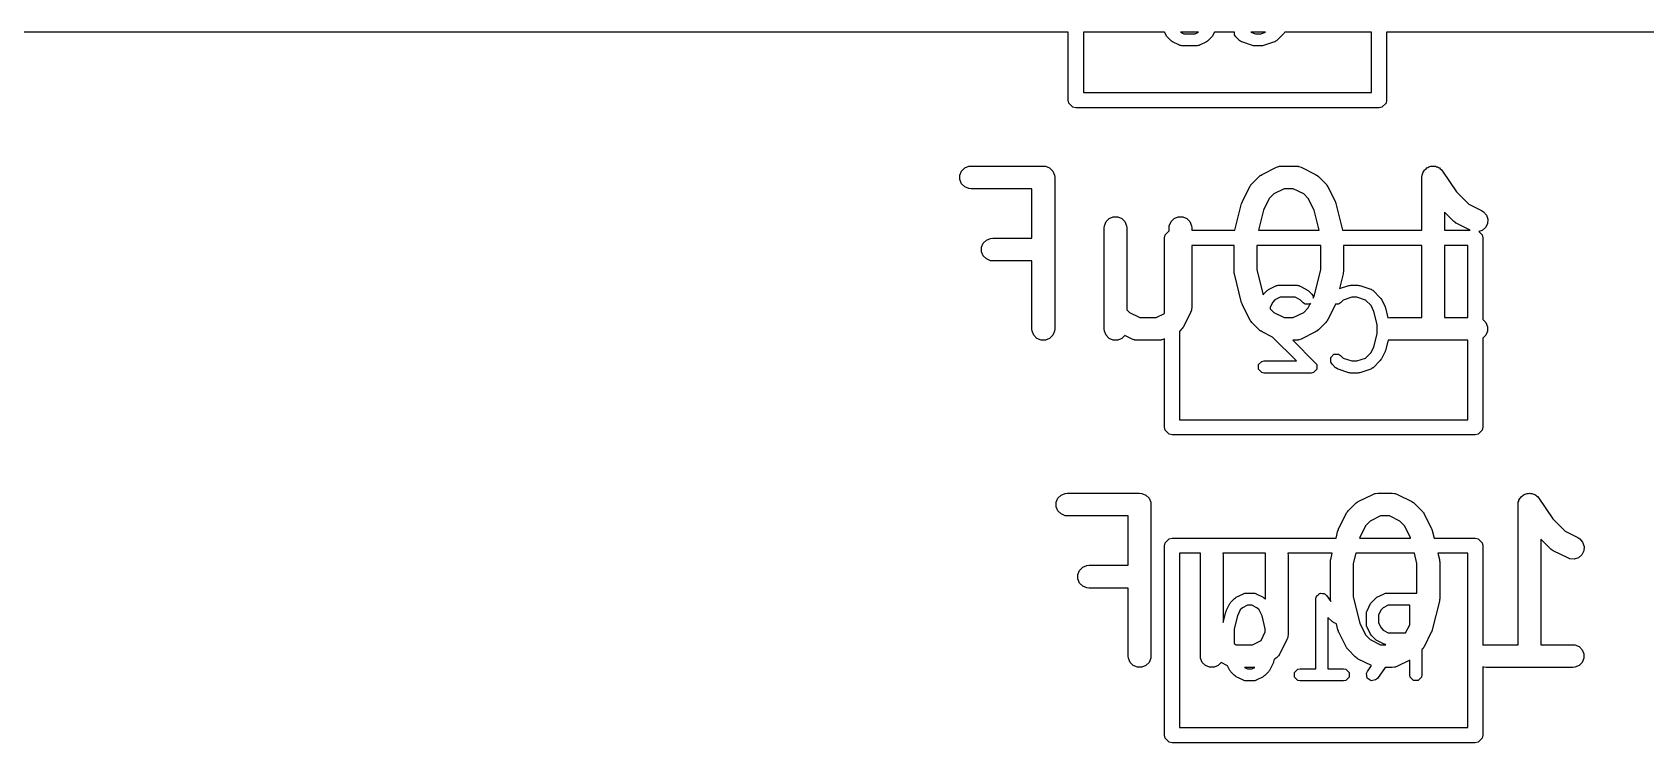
# Model space of a CAD drawing. Extents: x 4.21 to 7.42, y -5.27 to -2.46.
# Drawn here: x 4.6321 to 5.051, y -4.0515 to -3.8669 of the extents above; entities that cross this region are included whole.
import ezdxf

# ---------------------------------------------------------------- set-up
doc = ezdxf.new("R2010")
doc.units = 0
doc.header["$MEASUREMENT"] = 0
doc.layers.add('BLACK', color=7, linetype='CONTINUOUS')

msp = doc.modelspace()

# ---------------------------------------------------------------- linework, layer by layer
at = {"layer": 'BLACK', "linetype": 'CONTINUOUS'}
for p, q in [((4.90106, -3.86689), (4.2149, -3.86689)), ((4.90106, -3.88453), (4.90106, -3.86689)), ((4.92606, -3.86689), (4.905, -3.86689)), ((4.905, -3.86689), (4.905, -3.88256)), ((4.92646, -3.86769), (4.92606, -3.86689)), ((4.93026, -3.86689), (4.93106, -3.86729)), ((4.93486, -3.86689), (4.93026, -3.86689)), ((4.93406, -3.86729), (4.93486, -3.86689)), ((4.93906, -3.86689), (4.93865, -3.86769)), ((4.94423, -3.86689), (4.93906, -3.86689)), ((4.94423, -3.86759), (4.94423, -3.86689)), ((4.94849, -3.86689), (4.94969, -3.86729)), ((4.95225, -3.86689), (4.94849, -3.86689)), ((4.95105, -3.86729), (4.95225, -3.86689)), ((4.95725, -3.86696), (4.95711, -3.86717)), ((4.9573, -3.86689), (4.95725, -3.86696)), ((4.9798, -3.86689), (4.9573, -3.86689)), ((4.9798, -3.88256), (4.9798, -3.86689)), ((5.12278, -3.86689), (4.98374, -3.86689)), ((4.98374, -3.86689), (4.98374, -3.88453)), ((4.92662, -3.86789), (4.92646, -3.86769)), ((4.92676, -3.8681), (4.92662, -3.86789)), ((4.9277, -3.86904), (4.92676, -3.8681)), ((4.92791, -3.86918), (4.9277, -3.86904)), ((4.92811, -3.86934), (4.92791, -3.86918)), ((4.92998, -3.87027), (4.92811, -3.86934)), ((4.93006, -3.87029), (4.92998, -3.87027)), ((4.93008, -3.87032), (4.93006, -3.87029)), ((4.93033, -3.87037), (4.93008, -3.87032)), ((4.93057, -3.87043), (4.93033, -3.87037)), ((4.93061, -3.87042), (4.93057, -3.87043)), ((4.93068, -3.87044), (4.93061, -3.87042)), ((4.93443, -3.87044), (4.93068, -3.87044)), ((4.93106, -3.86729), (4.93406, -3.86729)), ((4.93451, -3.87042), (4.93443, -3.87044)), ((4.93455, -3.87043), (4.93451, -3.87042)), ((4.93479, -3.87037), (4.93455, -3.87043)), ((4.93504, -3.87032), (4.93479, -3.87037)), ((4.93506, -3.87029), (4.93504, -3.87032)), ((4.93514, -3.87027), (4.93506, -3.87029)), ((4.93701, -3.86934), (4.93514, -3.87027)), ((4.93721, -3.86918), (4.93701, -3.86934)), ((4.93742, -3.86904), (4.93721, -3.86918)), ((4.93836, -3.8681), (4.93742, -3.86904)), ((4.9385, -3.86789), (4.93836, -3.8681)), ((4.93865, -3.86769), (4.9385, -3.86789)), ((4.94457, -3.8681), (4.94423, -3.86759)), ((4.94551, -3.86904), (4.94457, -3.8681)), ((4.94557, -3.86908), (4.94551, -3.86904)), ((4.94559, -3.86912), (4.94557, -3.86908)), ((4.94581, -3.86924), (4.94559, -3.86912)), ((4.94602, -3.86938), (4.94581, -3.86924)), ((4.94605, -3.86938), (4.94602, -3.86938)), ((4.94612, -3.86942), (4.94605, -3.86938)), ((4.94893, -3.87036), (4.94612, -3.86942)), ((4.94918, -3.87039), (4.94893, -3.87036)), ((4.94943, -3.87044), (4.94918, -3.87039)), ((4.95131, -3.87044), (4.94943, -3.87044)), ((4.94969, -3.86729), (4.95105, -3.86729)), ((4.95155, -3.87039), (4.95131, -3.87044)), ((4.9518, -3.87036), (4.95155, -3.87039)), ((4.95462, -3.86942), (4.9518, -3.87036)), ((4.95469, -3.86938), (4.95462, -3.86942)), ((4.95472, -3.86938), (4.95469, -3.86938)), ((4.95493, -3.86924), (4.95472, -3.86938)), ((4.95515, -3.86912), (4.95493, -3.86924)), ((4.95517, -3.86908), (4.95515, -3.86912)), ((4.95523, -3.86904), (4.95517, -3.86908)), ((4.95711, -3.86717), (4.95523, -3.86904)), ((4.905, -3.88256), (4.9798, -3.88256)), ((4.90121, -3.88528), (4.90106, -3.88453)), ((4.90228, -3.88635), (4.90121, -3.88528)), ((4.90303, -3.8865), (4.90228, -3.88635)), ((4.98177, -3.8865), (4.90303, -3.8865)), ((4.98252, -3.88635), (4.98177, -3.8865)), ((4.98359, -3.88528), (4.98252, -3.88635)), ((4.98374, -3.88453), (4.98359, -3.88528)), ((4.87295, -3.90402), (4.87339, -3.90296)), ((4.87295, -3.90518), (4.87295, -3.90402)), ((4.87339, -3.90296), (4.87421, -3.90214)), ((4.87421, -3.90214), (4.87527, -3.9017)), ((4.87527, -3.9017), (4.87585, -3.90165)), ((4.87585, -3.90165), (4.89459, -3.90165)), ((4.89459, -3.90165), (4.89517, -3.9017)), ((4.89517, -3.9017), (4.89624, -3.90214)), ((4.89624, -3.90214), (4.89705, -3.90296)), ((4.89705, -3.90296), (4.89749, -3.90402)), ((4.89749, -3.90402), (4.89755, -3.9046)), ((4.89755, -3.9046), (4.89755, -3.94397)), ((4.94875, -3.90626), (4.95062, -3.90439)), ((4.95062, -3.90439), (4.95085, -3.9042)), ((4.95085, -3.9042), (4.9509, -3.90414)), ((4.9509, -3.90414), (4.95099, -3.90409)), ((4.95099, -3.90409), (4.95107, -3.90402)), ((4.95107, -3.90402), (4.95114, -3.90399)), ((4.95114, -3.90399), (4.95139, -3.90383)), ((4.95139, -3.90383), (4.95514, -3.90196)), ((4.95514, -3.90196), (4.95568, -3.90175)), ((4.95568, -3.90175), (4.95579, -3.90174)), ((4.95579, -3.90174), (4.95589, -3.9017)), ((4.95589, -3.9017), (4.95646, -3.90165)), ((4.95646, -3.90165), (4.96021, -3.90165)), ((4.96021, -3.90165), (4.96079, -3.9017)), ((4.96079, -3.9017), (4.96089, -3.90174)), ((4.96089, -3.90174), (4.96099, -3.90175)), ((4.96099, -3.90175), (4.96153, -3.90196)), ((4.96153, -3.90196), (4.96528, -3.90383)), ((4.96528, -3.90383), (4.96553, -3.90399)), ((4.96553, -3.90399), (4.9656, -3.90402)), ((4.9656, -3.90402), (4.96568, -3.90409)), ((4.96568, -3.90409), (4.96577, -3.90414)), ((4.96577, -3.90414), (4.96582, -3.9042)), ((4.96582, -3.9042), (4.96605, -3.90439)), ((4.96605, -3.90439), (4.96792, -3.90626)), ((4.99288, -3.90459), (4.99294, -3.90402)), ((4.99288, -3.9046), (4.99288, -3.90459)), ((4.99288, -3.91835), (4.99288, -3.9046)), ((4.99288, -3.9046), (4.99288, -3.9046)), ((4.99288, -3.9046), (4.99288, -3.9046)), ((4.99294, -3.90402), (4.99305, -3.90375)), ((4.99305, -3.90375), (4.99311, -3.90347)), ((4.99311, -3.90347), (4.99327, -3.90323)), ((4.99327, -3.90323), (4.99338, -3.90296)), ((4.99338, -3.90296), (4.99358, -3.90275)), ((4.99358, -3.90275), (4.99375, -3.90251)), ((4.99375, -3.90251), (4.99399, -3.90235)), ((4.99399, -3.90235), (4.99419, -3.90214)), ((4.99419, -3.90214), (4.99446, -3.90203)), ((4.99446, -3.90203), (4.99471, -3.90187)), ((4.99471, -3.90187), (4.99499, -3.90181)), ((4.99499, -3.90181), (4.99526, -3.9017)), ((4.99526, -3.9017), (4.99555, -3.9017)), ((4.99555, -3.9017), (4.99584, -3.90165)), ((4.99584, -3.90165), (4.99612, -3.9017)), ((4.99612, -3.9017), (4.99641, -3.9017)), ((4.99641, -3.9017), (4.99668, -3.90182)), ((4.99668, -3.90182), (4.99697, -3.90187)), ((4.99697, -3.90187), (4.99721, -3.90203)), ((4.99721, -3.90203), (4.99747, -3.90214)), ((4.99747, -3.90214), (4.99768, -3.90235)), ((4.99768, -3.90235), (4.99792, -3.90251)), ((4.99792, -3.90251), (4.99829, -3.90296)), ((4.99829, -3.90296), (4.99829, -3.90296)), ((4.99829, -3.90296), (4.99829, -3.90296)), ((4.99829, -3.90296), (4.99829, -3.90296)), ((4.99829, -3.90296), (5.00188, -3.90834)), ((4.87339, -3.90624), (4.87295, -3.90518)), ((4.87421, -3.90705), (4.87339, -3.90624)), ((4.87527, -3.9075), (4.87421, -3.90705)), ((4.87585, -3.90755), (4.87527, -3.9075)), ((4.89164, -3.90755), (4.87585, -3.90755)), ((4.89164, -3.92039), (4.89164, -3.90755)), ((4.94632, -3.91078), (4.9482, -3.90703)), ((4.9482, -3.90703), (4.94835, -3.90678)), ((4.94835, -3.90678), (4.94838, -3.90671)), ((4.94838, -3.90671), (4.94845, -3.90663)), ((4.94845, -3.90663), (4.94851, -3.90654)), ((4.94851, -3.90654), (4.94856, -3.90649)), ((4.94856, -3.90649), (4.94875, -3.90626)), ((4.95446, -3.9089), (4.95326, -3.9101)), ((4.95716, -3.90755), (4.95446, -3.9089)), ((4.95951, -3.90755), (4.95716, -3.90755)), ((4.96221, -3.9089), (4.95951, -3.90755)), ((4.96341, -3.9101), (4.96221, -3.9089)), ((4.96792, -3.90626), (4.96811, -3.90649)), ((4.96811, -3.90649), (4.96817, -3.90654)), ((4.96817, -3.90654), (4.96822, -3.90663)), ((4.96822, -3.90663), (4.96829, -3.90671)), ((4.96829, -3.90671), (4.96832, -3.90678)), ((4.96832, -3.90678), (4.96848, -3.90703)), ((4.96848, -3.90703), (4.97035, -3.91078)), ((5.00188, -3.90834), (5.00508, -3.91155)), ((4.94436, -3.91835), (4.9461, -3.91138)), ((4.9461, -3.91138), (4.94611, -3.91134)), ((4.94611, -3.91134), (4.94612, -3.91132)), ((4.94612, -3.91132), (4.94621, -3.91108)), ((4.94621, -3.91108), (4.94629, -3.91084)), ((4.94629, -3.91084), (4.94631, -3.91082)), ((4.94631, -3.91082), (4.94632, -3.91078)), ((4.95175, -3.91313), (4.95044, -3.91835)), ((4.95326, -3.9101), (4.95175, -3.91313)), ((4.96492, -3.91313), (4.96341, -3.9101)), ((4.96623, -3.91835), (4.96492, -3.91313)), ((4.97035, -3.91078), (4.97037, -3.91082)), ((4.97037, -3.91082), (4.97038, -3.91084)), ((4.97038, -3.91084), (4.97047, -3.91108)), ((4.97047, -3.91108), (4.97056, -3.91132)), ((4.97056, -3.91132), (4.97056, -3.91134)), ((4.97056, -3.91134), (4.97058, -3.91138)), ((4.97058, -3.91138), (4.97232, -3.91835)), ((5.00508, -3.91155), (5.0084, -3.91321)), ((5.0084, -3.91321), (5.00889, -3.91352)), ((4.91039, -3.91772), (4.91045, -3.91715)), ((4.91045, -3.91715), (4.91089, -3.91608)), ((4.91089, -3.91608), (4.9117, -3.91527)), ((4.9117, -3.91527), (4.91277, -3.91483)), ((4.91277, -3.91483), (4.91392, -3.91483)), ((4.91392, -3.91483), (4.91498, -3.91527)), ((4.91498, -3.91527), (4.9158, -3.91608)), ((4.9158, -3.91608), (4.91624, -3.91715)), ((4.91624, -3.91715), (4.9163, -3.91772)), ((4.92726, -3.91772), (4.92732, -3.91715)), ((4.92732, -3.91715), (4.92776, -3.91608)), ((4.92776, -3.91608), (4.92858, -3.91527)), ((4.92858, -3.91527), (4.92964, -3.91483)), ((4.92964, -3.91483), (4.93079, -3.91483)), ((4.93079, -3.91483), (4.93186, -3.91527)), ((4.93186, -3.91527), (4.93267, -3.91608)), ((4.93267, -3.91608), (4.93311, -3.91715)), ((4.93311, -3.91715), (4.93317, -3.91772)), ((5.00124, -3.91606), (4.99879, -3.9136)), ((4.99879, -3.9136), (4.99879, -3.91835)), ((5.00147, -3.91625), (5.00124, -3.91606)), ((5.00152, -3.91631), (5.00147, -3.91625)), ((5.00161, -3.91636), (5.00152, -3.91631)), ((5.00169, -3.91643), (5.00161, -3.91636)), ((5.00176, -3.91646), (5.00169, -3.91643)), ((5.00201, -3.91661), (5.00176, -3.91646)), ((5.00548, -3.91835), (5.00201, -3.91661)), ((5.00889, -3.91352), (5.00965, -3.91439)), ((5.00993, -3.91663), (5.00941, -3.91766)), ((5.00965, -3.91439), (5.01001, -3.91548)), ((5.01001, -3.91548), (5.00993, -3.91663)), ((4.87902, -3.92171), (4.87983, -3.92089)), ((4.87983, -3.92089), (4.8809, -3.92045)), ((4.8809, -3.92045), (4.88147, -3.92039)), ((4.88147, -3.92039), (4.89164, -3.92039)), ((4.91039, -3.94397), (4.91039, -3.91772)), ((4.9163, -3.91772), (4.9163, -3.939)), ((4.92606, -3.92031), (4.92621, -3.91956)), ((4.92606, -3.93993), (4.92606, -3.92031)), ((4.92621, -3.91956), (4.92726, -3.91851)), ((4.92726, -3.91851), (4.92726, -3.91772)), ((4.93317, -3.91772), (4.93317, -3.91835)), ((4.93317, -3.91835), (4.94436, -3.91835)), ((4.95044, -3.91835), (4.96623, -3.91835)), ((4.97232, -3.91835), (4.99288, -3.91835)), ((4.99879, -3.91835), (5.00548, -3.91835)), ((5.00854, -3.91841), (5.00772, -3.91869)), ((5.00772, -3.91869), (5.00859, -3.91956)), ((5.00941, -3.91766), (5.00854, -3.91841)), ((5.00859, -3.91956), (5.00874, -3.92031)), ((5.00874, -3.92031), (5.00874, -3.94153)), ((4.87858, -3.92277), (4.87902, -3.92171)), ((4.87858, -3.92392), (4.87858, -3.92277)), ((4.87902, -3.92499), (4.87858, -3.92392)), ((4.87983, -3.9258), (4.87902, -3.92499)), ((4.93317, -3.92228), (4.93317, -3.93834)), ((4.94414, -3.92228), (4.93317, -3.92228)), ((4.94414, -3.92897), (4.94414, -3.92228)), ((4.95004, -3.92228), (4.95004, -3.92861)), ((4.96663, -3.92228), (4.95004, -3.92228)), ((4.96663, -3.92861), (4.96663, -3.92228)), ((4.97254, -3.92228), (4.97254, -3.92897)), ((4.99288, -3.92228), (4.97254, -3.92228)), ((4.99288, -3.94102), (4.99288, -3.92228)), ((4.99879, -3.92228), (4.99879, -3.94102)), ((5.0048, -3.92228), (4.99879, -3.92228)), ((5.0048, -3.94102), (5.0048, -3.92228)), ((4.8809, -3.92624), (4.87983, -3.9258)), ((4.88147, -3.9263), (4.8809, -3.92624)), ((4.89164, -3.9263), (4.88147, -3.9263)), ((4.89164, -3.94397), (4.89164, -3.9263)), ((4.94415, -3.92907), (4.94414, -3.92897)), ((4.94414, -3.92911), (4.94415, -3.92907)), ((4.94417, -3.92933), (4.94414, -3.92911)), ((4.94419, -3.92955), (4.94417, -3.92933)), ((4.94421, -3.92959), (4.94419, -3.92955)), ((4.94422, -3.92969), (4.94421, -3.92959)), ((4.9461, -3.93719), (4.94422, -3.92969)), ((4.95004, -3.92861), (4.95166, -3.93509)), ((4.96492, -3.93544), (4.96663, -3.92861)), ((4.97245, -3.92969), (4.9715, -3.9335)), ((4.97246, -3.92959), (4.97245, -3.92969)), ((4.97248, -3.92955), (4.97246, -3.92959)), ((4.9725, -3.92933), (4.97248, -3.92955)), ((4.97253, -3.92911), (4.9725, -3.92933)), ((4.97254, -3.92897), (4.97253, -3.92907)), ((4.97253, -3.92907), (4.97253, -3.92911)), ((4.95176, -3.93494), (4.9527, -3.934)), ((4.9527, -3.934), (4.95291, -3.93386)), ((4.95291, -3.93386), (4.95311, -3.93371)), ((4.95311, -3.93371), (4.95498, -3.93277)), ((4.95498, -3.93277), (4.95506, -3.93275)), ((4.95506, -3.93275), (4.95508, -3.93272)), ((4.95508, -3.93272), (4.95533, -3.93267)), ((4.95533, -3.93267), (4.95557, -3.93261)), ((4.95557, -3.93261), (4.95561, -3.93262)), ((4.95561, -3.93262), (4.95568, -3.9326)), ((4.95568, -3.9326), (4.96037, -3.9326)), ((4.96037, -3.9326), (4.96045, -3.93262)), ((4.96045, -3.93262), (4.96048, -3.93261)), ((4.96048, -3.93261), (4.96073, -3.93267)), ((4.96073, -3.93267), (4.96097, -3.93272)), ((4.96097, -3.93272), (4.961, -3.93275)), ((4.961, -3.93275), (4.96108, -3.93277)), ((4.96108, -3.93277), (4.96295, -3.93371)), ((4.96295, -3.93371), (4.96315, -3.93386)), ((4.96315, -3.93386), (4.96336, -3.934)), ((4.96336, -3.934), (4.9643, -3.93494)), ((4.9715, -3.9335), (4.97393, -3.93269)), ((4.97393, -3.93269), (4.97418, -3.93265)), ((4.97418, -3.93265), (4.97443, -3.9326)), ((4.97443, -3.9326), (4.97631, -3.9326)), ((4.97631, -3.9326), (4.97655, -3.93265)), ((4.97655, -3.93265), (4.9768, -3.93269)), ((4.9768, -3.93269), (4.97962, -3.93362)), ((4.97962, -3.93362), (4.97969, -3.93366)), ((4.97969, -3.93366), (4.97972, -3.93366)), ((4.97972, -3.93366), (4.97993, -3.9338)), ((4.97993, -3.9338), (4.98015, -3.93393)), ((4.98015, -3.93393), (4.98017, -3.93396)), ((4.98017, -3.93396), (4.98023, -3.934)), ((4.98023, -3.934), (4.98211, -3.93588)), ((4.93317, -3.93834), (4.93311, -3.93892)), ((4.94611, -3.93723), (4.9461, -3.93719)), ((4.94612, -3.93725), (4.94611, -3.93723)), ((4.94621, -3.93749), (4.94612, -3.93725)), ((4.94629, -3.93773), (4.94621, -3.93749)), ((4.94631, -3.93775), (4.94629, -3.93773)), ((4.94632, -3.93779), (4.94631, -3.93775)), ((4.9482, -3.94154), (4.94632, -3.93779)), ((4.95166, -3.93509), (4.95176, -3.93494)), ((4.95417, -3.93699), (4.95351, -3.9383)), ((4.95351, -3.9383), (4.95351, -3.93872)), ((4.95474, -3.93641), (4.95417, -3.93699)), ((4.95606, -3.93575), (4.95474, -3.93641)), ((4.96, -3.93575), (4.95606, -3.93575)), ((4.96131, -3.93641), (4.96, -3.93575)), ((4.96207, -3.93717), (4.96131, -3.93641)), ((4.96258, -3.93751), (4.96207, -3.93717)), ((4.96379, -3.93751), (4.96258, -3.93751)), ((4.96341, -3.93847), (4.96399, -3.9373)), ((4.96399, -3.9373), (4.96379, -3.93751)), ((4.9643, -3.93494), (4.96464, -3.93545)), ((4.96464, -3.93601), (4.96492, -3.93544)), ((4.96464, -3.93545), (4.96464, -3.93601)), ((4.97035, -3.93779), (4.96848, -3.94154)), ((4.97037, -3.93775), (4.97035, -3.93779)), ((4.97038, -3.93773), (4.97037, -3.93775)), ((4.97046, -3.93751), (4.97038, -3.93773)), ((4.97129, -3.93751), (4.97046, -3.93751)), ((4.9718, -3.93717), (4.97129, -3.93751)), ((4.97247, -3.93649), (4.9718, -3.93717)), ((4.97469, -3.93575), (4.97247, -3.93649)), ((4.97605, -3.93575), (4.97469, -3.93575)), ((4.97827, -3.93649), (4.97605, -3.93575)), ((4.9797, -3.93792), (4.97827, -3.93649)), ((4.98045, -3.93942), (4.9797, -3.93792)), ((4.98211, -3.93588), (4.98225, -3.93609)), ((4.98225, -3.93609), (4.9824, -3.93629)), ((4.9824, -3.93629), (4.98334, -3.93816)), ((4.98334, -3.93816), (4.98339, -3.93833)), ((4.98339, -3.93833), (4.98346, -3.93848)), ((4.9163, -3.939), (4.91697, -3.93967)), ((4.91697, -3.93967), (4.91966, -3.94102)), ((4.91966, -3.94102), (4.92389, -3.94102)), ((4.92389, -3.94102), (4.92606, -3.93993)), ((4.93286, -3.93967), (4.93098, -3.94341)), ((4.93306, -3.93912), (4.93286, -3.93967)), ((4.93307, -3.93902), (4.93306, -3.93912)), ((4.93311, -3.93892), (4.93307, -3.93902)), ((4.94835, -3.94179), (4.9482, -3.94154)), ((4.94838, -3.94186), (4.94835, -3.94179)), ((4.94845, -3.94194), (4.94838, -3.94186)), ((4.94851, -3.94203), (4.94845, -3.94194)), ((4.94856, -3.94208), (4.94851, -3.94203)), ((4.94875, -3.94231), (4.94856, -3.94208)), ((4.95062, -3.94418), (4.94875, -3.94231)), ((4.95351, -3.93872), (4.95446, -3.93967)), ((4.95446, -3.93967), (4.95716, -3.94102)), ((4.95716, -3.94102), (4.95951, -3.94102)), ((4.95951, -3.94102), (4.96221, -3.93967)), ((4.96221, -3.93967), (4.96341, -3.93847)), ((4.96792, -3.94231), (4.96605, -3.94418)), ((4.96811, -3.94208), (4.96792, -3.94231)), ((4.96817, -3.94203), (4.96811, -3.94208)), ((4.96822, -3.94194), (4.96817, -3.94203)), ((4.96829, -3.94186), (4.96822, -3.94194)), ((4.96832, -3.94179), (4.96829, -3.94186)), ((4.96848, -3.94154), (4.96832, -3.94179)), ((4.98129, -3.94281), (4.98045, -3.93942)), ((4.98346, -3.93848), (4.9841, -3.94106)), ((4.9841, -3.94106), (4.98458, -3.94102)), ((4.98458, -3.94102), (4.99288, -3.94102)), ((4.99879, -3.94102), (5.0048, -3.94102)), ((5.00874, -3.94153), (5.00954, -3.94233)), ((5.00954, -3.94233), (5.00998, -3.94339)), ((4.8917, -3.94455), (4.89164, -3.94397)), ((4.89214, -3.94561), (4.8917, -3.94455)), ((4.89295, -3.94642), (4.89214, -3.94561)), ((4.89402, -3.94687), (4.89295, -3.94642)), ((4.89624, -3.94642), (4.89517, -3.94687)), ((4.89705, -3.94561), (4.89624, -3.94642)), ((4.89749, -3.94455), (4.89705, -3.94561)), ((4.89755, -3.94397), (4.89749, -3.94455)), ((4.91045, -3.94455), (4.91039, -3.94397)), ((4.91089, -3.94561), (4.91045, -3.94455)), ((4.9117, -3.94642), (4.91089, -3.94561)), ((4.91277, -3.94687), (4.9117, -3.94642)), ((4.91498, -3.94642), (4.91392, -3.94687)), ((4.91575, -3.94566), (4.91498, -3.94642)), ((4.91765, -3.94661), (4.91575, -3.94566)), ((4.91819, -3.94682), (4.91765, -3.94661)), ((4.92591, -3.94661), (4.92537, -3.94682)), ((4.92606, -3.94653), (4.92591, -3.94661)), ((4.92606, -3.96953), (4.92606, -3.94653)), ((4.93015, -3.94443), (4.93, -3.94452)), ((4.93, -3.94452), (4.93, -3.96756)), ((4.93039, -3.94415), (4.93015, -3.94443)), ((4.93067, -3.9439), (4.93039, -3.94415)), ((4.93086, -3.94361), (4.93067, -3.9439)), ((4.93091, -3.94356), (4.93086, -3.94361)), ((4.93092, -3.94351), (4.93091, -3.94356)), ((4.93098, -3.94341), (4.93092, -3.94351)), ((4.95085, -3.94437), (4.95062, -3.94418)), ((4.9509, -3.94443), (4.95085, -3.94437)), ((4.95099, -3.94448), (4.9509, -3.94443)), ((4.95107, -3.94455), (4.95099, -3.94448)), ((4.95114, -3.94458), (4.95107, -3.94455)), ((4.95139, -3.94474), (4.95114, -3.94458)), ((4.95414, -3.94611), (4.95139, -3.94474)), ((4.96032, -3.95229), (4.95414, -3.94611)), ((4.96153, -3.94661), (4.96099, -3.94682)), ((4.96528, -3.94474), (4.96153, -3.94661)), ((4.96553, -3.94458), (4.96528, -3.94474)), ((4.9656, -3.94455), (4.96553, -3.94458)), ((4.96568, -3.94448), (4.9656, -3.94455)), ((4.96577, -3.94443), (4.96568, -3.94448)), ((4.96582, -3.94437), (4.96577, -3.94443)), ((4.96605, -3.94418), (4.96582, -3.94437)), ((4.98045, -3.94863), (4.98129, -3.94523)), ((4.98129, -3.94523), (4.98129, -3.94281)), ((5.00954, -3.94561), (5.00874, -3.94641)), ((5.00874, -3.94641), (5.00874, -3.96953)), ((5.00998, -3.94455), (5.00954, -3.94561)), ((5.00998, -3.94339), (5.00998, -3.94455)), ((4.89517, -3.94687), (4.89402, -3.94687)), ((4.91392, -3.94687), (4.91277, -3.94687)), ((4.91829, -3.94682), (4.91819, -3.94682)), ((4.91839, -3.94687), (4.91829, -3.94682)), ((4.91897, -3.94692), (4.91839, -3.94687)), ((4.92459, -3.94692), (4.91897, -3.94692)), ((4.92517, -3.94687), (4.92459, -3.94692)), ((4.92527, -3.94682), (4.92517, -3.94687)), ((4.92537, -3.94682), (4.92527, -3.94682)), ((4.96021, -3.94692), (4.95941, -3.94692)), ((4.95941, -3.94692), (4.96523, -3.95275)), ((4.96079, -3.94687), (4.96021, -3.94692)), ((4.96089, -3.94682), (4.96079, -3.94687)), ((4.96099, -3.94682), (4.96089, -3.94682)), ((4.96923, -3.95139), (4.97008, -3.95053)), ((4.97008, -3.95053), (4.97129, -3.95053)), ((4.97129, -3.95053), (4.9718, -3.95088)), ((4.9718, -3.95088), (4.97247, -3.95155)), ((4.97827, -3.95155), (4.9797, -3.95012)), ((4.9797, -3.95012), (4.98045, -3.94863)), ((4.98334, -3.94988), (4.9824, -3.95176)), ((4.98339, -3.94972), (4.98334, -3.94988)), ((4.98346, -3.94956), (4.98339, -3.94972)), ((4.98413, -3.94688), (4.98346, -3.94956)), ((4.98458, -3.94692), (4.98413, -3.94688)), ((5.0048, -3.94692), (4.98458, -3.94692)), ((5.0048, -3.96756), (5.0048, -3.94692)), ((4.95048, -3.95326), (4.95133, -3.95241)), ((4.95048, -3.95447), (4.95048, -3.95326)), ((4.95133, -3.95532), (4.95048, -3.95447)), ((4.95133, -3.95241), (4.95193, -3.95229)), ((4.95193, -3.95229), (4.96032, -3.95229)), ((4.96558, -3.95447), (4.96472, -3.95532)), ((4.96523, -3.95275), (4.96558, -3.95326)), ((4.96558, -3.95326), (4.96558, -3.95447)), ((4.96923, -3.95259), (4.96923, -3.95139)), ((4.96957, -3.9531), (4.96923, -3.95259)), ((4.97051, -3.95404), (4.96957, -3.9531)), ((4.97057, -3.95408), (4.97051, -3.95404)), ((4.97059, -3.95412), (4.97057, -3.95408)), ((4.97081, -3.95424), (4.97059, -3.95412)), ((4.97102, -3.95438), (4.97081, -3.95424)), ((4.97105, -3.95438), (4.97102, -3.95438)), ((4.97112, -3.95442), (4.97105, -3.95438)), ((4.97393, -3.95536), (4.97112, -3.95442)), ((4.97247, -3.95155), (4.97469, -3.95229)), ((4.97469, -3.95229), (4.97605, -3.95229)), ((4.97605, -3.95229), (4.97827, -3.95155)), ((4.97962, -3.95442), (4.9768, -3.95536)), ((4.97969, -3.95438), (4.97962, -3.95442)), ((4.97972, -3.95438), (4.97969, -3.95438)), ((4.97993, -3.95424), (4.97972, -3.95438)), ((4.98015, -3.95412), (4.97993, -3.95424)), ((4.98017, -3.95408), (4.98015, -3.95412)), ((4.98023, -3.95404), (4.98017, -3.95408)), ((4.98211, -3.95217), (4.98023, -3.95404)), ((4.98225, -3.95196), (4.98211, -3.95217)), ((4.9824, -3.95176), (4.98225, -3.95196)), ((4.95193, -3.95544), (4.95133, -3.95532)), ((4.96412, -3.95544), (4.95193, -3.95544)), ((4.96472, -3.95532), (4.96412, -3.95544)), ((4.96472, -3.95532), (4.96472, -3.95532)), ((4.97418, -3.95539), (4.97393, -3.95536)), ((4.97443, -3.95544), (4.97418, -3.95539)), ((4.97631, -3.95544), (4.97443, -3.95544)), ((4.97655, -3.95539), (4.97631, -3.95544)), ((4.9768, -3.95536), (4.97655, -3.95539)), ((4.93, -3.96756), (5.0048, -3.96756)), ((4.92621, -3.97028), (4.92606, -3.96953)), ((4.92728, -3.97135), (4.92621, -3.97028)), ((4.92803, -3.9715), (4.92728, -3.97135)), ((5.00677, -3.9715), (4.92803, -3.9715)), ((5.00752, -3.97135), (5.00677, -3.9715)), ((5.00859, -3.97028), (5.00752, -3.97135)), ((5.00874, -3.96953), (5.00859, -3.97028)), ((4.89795, -3.98902), (4.89839, -3.98796)), ((4.89839, -3.98796), (4.89921, -3.98714)), ((4.89921, -3.98714), (4.90027, -3.9867)), ((4.90027, -3.9867), (4.90085, -3.98665)), ((4.90085, -3.98665), (4.9196, -3.98665)), ((4.9196, -3.98665), (4.92017, -3.9867)), ((4.92017, -3.9867), (4.92124, -3.98714)), ((4.92124, -3.98714), (4.92205, -3.98796)), ((4.92205, -3.98796), (4.92249, -3.98902)), ((4.97639, -3.98883), (4.98014, -3.98696)), ((4.98014, -3.98696), (4.98068, -3.98675)), ((4.98068, -3.98675), (4.98079, -3.98674)), ((4.98079, -3.98674), (4.98089, -3.9867)), ((4.98089, -3.9867), (4.98146, -3.98665)), ((4.98146, -3.98665), (4.98521, -3.98665)), ((4.98521, -3.98665), (4.98579, -3.9867)), ((4.98579, -3.9867), (4.98589, -3.98674)), ((4.98589, -3.98674), (4.98599, -3.98675)), ((4.98599, -3.98675), (4.98653, -3.98696)), ((4.98653, -3.98696), (4.99028, -3.98883)), ((5.01805, -3.98875), (5.01811, -3.98847)), ((5.01811, -3.98847), (5.01827, -3.98823)), ((5.01827, -3.98823), (5.01838, -3.98796)), ((5.01838, -3.98796), (5.01858, -3.98775)), ((5.01858, -3.98775), (5.01875, -3.98751)), ((5.01875, -3.98751), (5.01899, -3.98735)), ((5.01899, -3.98735), (5.01919, -3.98714)), ((5.01919, -3.98714), (5.01946, -3.98703)), ((5.01946, -3.98703), (5.01971, -3.98687)), ((5.01971, -3.98687), (5.01999, -3.98681)), ((5.01999, -3.98681), (5.02026, -3.9867)), ((5.02026, -3.9867), (5.02055, -3.9867)), ((5.02055, -3.9867), (5.02084, -3.98665)), ((5.02084, -3.98665), (5.02112, -3.9867)), ((5.02112, -3.9867), (5.02141, -3.9867)), ((5.02141, -3.9867), (5.02168, -3.98681)), ((5.02168, -3.98681), (5.02197, -3.98687)), ((5.02197, -3.98687), (5.02221, -3.98703)), ((5.02221, -3.98703), (5.02247, -3.98714)), ((5.02247, -3.98714), (5.02268, -3.98735)), ((5.02268, -3.98735), (5.02292, -3.98751)), ((5.02292, -3.98751), (5.02329, -3.98796)), ((5.02329, -3.98796), (5.02329, -3.98796)), ((5.02329, -3.98796), (5.02329, -3.98796)), ((5.02329, -3.98796), (5.02329, -3.98796)), ((5.02329, -3.98796), (5.02688, -3.99334)), ((4.89795, -3.99018), (4.89795, -3.98902)), ((4.89839, -3.99124), (4.89795, -3.99018)), ((4.89921, -3.99205), (4.89839, -3.99124)), ((4.90027, -3.9925), (4.89921, -3.99205)), ((4.90085, -3.99255), (4.90027, -3.9925)), ((4.91664, -3.99255), (4.90085, -3.99255)), ((4.91664, -4.00539), (4.91664, -3.99255)), ((4.92249, -3.98902), (4.92255, -3.9896)), ((4.92255, -3.9896), (4.92255, -4.02897)), ((4.97132, -3.99578), (4.9732, -3.99203)), ((4.9732, -3.99203), (4.97335, -3.99178)), ((4.97335, -3.99178), (4.97338, -3.99171)), ((4.97338, -3.99171), (4.97345, -3.99163)), ((4.97345, -3.99163), (4.97351, -3.99154)), ((4.97351, -3.99154), (4.97356, -3.99149)), ((4.97356, -3.99149), (4.97375, -3.99126)), ((4.97375, -3.99126), (4.97562, -3.98939)), ((4.97562, -3.98939), (4.97585, -3.9892)), ((4.97585, -3.9892), (4.9759, -3.98914)), ((4.9759, -3.98914), (4.97599, -3.98909)), ((4.97599, -3.98909), (4.97607, -3.98902)), ((4.97607, -3.98902), (4.97614, -3.98899)), ((4.97614, -3.98899), (4.97639, -3.98883)), ((4.98216, -3.99255), (4.97946, -3.9939)), ((4.98451, -3.99255), (4.98216, -3.99255)), ((4.98721, -3.9939), (4.98451, -3.99255)), ((4.99028, -3.98883), (4.99053, -3.98899)), ((4.99053, -3.98899), (4.9906, -3.98902)), ((4.9906, -3.98902), (4.99068, -3.98909)), ((4.99068, -3.98909), (4.99077, -3.98914)), ((4.99077, -3.98914), (4.99082, -3.9892)), ((4.99082, -3.9892), (4.99105, -3.98939)), ((4.99105, -3.98939), (4.99292, -3.99126)), ((4.99292, -3.99126), (4.99311, -3.99149)), ((4.99311, -3.99149), (4.99317, -3.99154)), ((4.99317, -3.99154), (4.99322, -3.99163)), ((4.99322, -3.99163), (4.99329, -3.99171)), ((4.99329, -3.99171), (4.99332, -3.99178)), ((4.99332, -3.99178), (4.99348, -3.99203)), ((4.99348, -3.99203), (4.99535, -3.99578)), ((5.01788, -3.98959), (5.01794, -3.98902)), ((5.01788, -3.9896), (5.01788, -3.98959)), ((5.01788, -4.02602), (5.01788, -3.9896)), ((5.01788, -3.9896), (5.01788, -3.9896)), ((5.01788, -3.9896), (5.01788, -3.9896)), ((5.01794, -3.98902), (5.01805, -3.98875)), ((4.97061, -3.99835), (4.9711, -3.99638)), ((4.9711, -3.99638), (4.97111, -3.99634)), ((4.97111, -3.99634), (4.97112, -3.99632)), ((4.97112, -3.99632), (4.97121, -3.99608)), ((4.97121, -3.99608), (4.97129, -3.99584)), ((4.97129, -3.99584), (4.97131, -3.99582)), ((4.97131, -3.99582), (4.97132, -3.99578)), ((4.97826, -3.9951), (4.97675, -3.99813)), ((4.97946, -3.9939), (4.97826, -3.9951)), ((4.98841, -3.9951), (4.98721, -3.9939)), ((4.98992, -3.99813), (4.98841, -3.9951)), ((4.99535, -3.99578), (4.99537, -3.99582)), ((4.99537, -3.99582), (4.99538, -3.99584)), ((4.99538, -3.99584), (4.99547, -3.99608)), ((4.99547, -3.99608), (4.99556, -3.99632)), ((4.99556, -3.99632), (4.99556, -3.99634)), ((4.99556, -3.99634), (4.99558, -3.99638)), ((4.99558, -3.99638), (4.99607, -3.99835)), ((5.02688, -3.99334), (5.03008, -3.99655)), ((5.03008, -3.99655), (5.0334, -3.99821)), ((4.92606, -4.00031), (4.92621, -3.99956)), ((4.92606, -4.04953), (4.92606, -4.00031)), ((4.92621, -3.99956), (4.92728, -3.9985)), ((4.92728, -3.9985), (4.92803, -3.99835)), ((4.92803, -3.99835), (4.97061, -3.99835)), ((4.97675, -3.99813), (4.97669, -3.99835)), ((4.97669, -3.99835), (4.98998, -3.99835)), ((4.98998, -3.99835), (4.98992, -3.99813)), ((4.99607, -3.99835), (5.00677, -3.99835)), ((5.00677, -3.99835), (5.00752, -3.9985)), ((5.00752, -3.9985), (5.00859, -3.99956)), ((5.00859, -3.99956), (5.00874, -4.00031)), ((5.00874, -4.00031), (5.00874, -4.02618)), ((5.02624, -4.00106), (5.02379, -3.9986)), ((5.02379, -3.9986), (5.02379, -4.02602)), ((5.02647, -4.00125), (5.02624, -4.00106)), ((5.0334, -3.99821), (5.03389, -3.99852)), ((5.03389, -3.99852), (5.03465, -3.99939)), ((5.03465, -3.99939), (5.03501, -4.00048)), ((5.03501, -4.00048), (5.03493, -4.00163)), ((4.93543, -4.00228), (4.93, -4.00228)), ((4.93, -4.00228), (4.93, -4.04756)), ((4.93539, -4.00272), (4.93543, -4.00228)), ((4.93539, -4.02897), (4.93539, -4.00272)), ((4.94125, -4.00228), (4.9413, -4.00272)), ((4.95231, -4.00228), (4.94125, -4.00228)), ((4.9413, -4.00272), (4.9413, -4.02025)), ((4.95226, -4.00272), (4.95231, -4.00228)), ((4.95226, -4.01415), (4.95226, -4.00272)), ((4.96962, -4.00228), (4.95813, -4.00228)), ((4.95813, -4.00228), (4.95817, -4.00272)), ((4.95817, -4.00272), (4.95817, -4.02334)), ((4.96914, -4.00445), (4.96917, -4.00424)), ((4.96915, -4.0045), (4.96914, -4.00445)), ((4.96914, -4.0046), (4.96915, -4.0045)), ((4.96914, -4.01397), (4.96914, -4.0046)), ((4.96917, -4.00424), (4.96919, -4.00402)), ((4.96919, -4.00402), (4.96921, -4.00398)), ((4.96921, -4.00398), (4.96922, -4.00388)), ((4.96922, -4.00388), (4.96962, -4.00228)), ((4.97571, -4.00228), (4.97504, -4.00496)), ((4.97504, -4.00496), (4.97504, -4.01361)), ((4.99096, -4.00228), (4.97571, -4.00228)), ((4.99163, -4.00496), (4.99096, -4.00228)), ((4.99163, -4.01267), (4.99163, -4.00496)), ((4.99705, -4.00228), (4.99745, -4.00388)), ((5.0048, -4.00228), (4.99705, -4.00228)), ((4.99745, -4.00388), (4.99747, -4.00398)), ((4.99747, -4.00398), (4.99748, -4.00402)), ((4.99748, -4.00402), (4.9975, -4.00424)), ((4.9975, -4.00424), (4.99753, -4.00445)), ((4.99753, -4.00445), (4.99753, -4.0045)), ((4.99753, -4.0045), (4.99754, -4.0046)), ((4.99754, -4.0046), (4.99754, -4.01397)), ((5.0048, -4.04756), (5.0048, -4.00228)), ((5.02652, -4.00131), (5.02647, -4.00125)), ((5.02661, -4.00136), (5.02652, -4.00131)), ((5.02669, -4.00143), (5.02661, -4.00136)), ((5.02676, -4.00146), (5.02669, -4.00143)), ((5.02701, -4.00161), (5.02676, -4.00146)), ((5.03076, -4.00349), (5.02701, -4.00161)), ((5.0313, -4.0037), (5.03076, -4.00349)), ((5.03245, -4.00378), (5.0313, -4.0037)), ((5.03354, -4.00341), (5.03245, -4.00378)), ((5.03441, -4.00266), (5.03354, -4.00341)), ((5.03493, -4.00163), (5.03441, -4.00266)), ((4.90358, -4.00777), (4.90402, -4.00671)), ((4.90358, -4.00892), (4.90358, -4.00777)), ((4.90402, -4.00999), (4.90358, -4.00892)), ((4.90402, -4.00671), (4.90483, -4.00589)), ((4.90483, -4.00589), (4.9059, -4.00545)), ((4.9059, -4.00545), (4.90647, -4.00539)), ((4.90647, -4.00539), (4.91664, -4.00539)), ((4.90483, -4.0108), (4.90402, -4.00999)), ((4.9059, -4.01124), (4.90483, -4.0108)), ((4.90647, -4.0113), (4.9059, -4.01124)), ((4.91664, -4.0113), (4.90647, -4.0113)), ((4.91664, -4.02897), (4.91664, -4.0113)), ((4.94447, -4.01386), (4.94467, -4.01371)), ((4.94467, -4.01371), (4.94654, -4.01277)), ((4.94654, -4.01277), (4.94662, -4.01275)), ((4.94662, -4.01275), (4.94665, -4.01272)), ((4.94665, -4.01272), (4.94689, -4.01267)), ((4.94689, -4.01267), (4.94714, -4.01261)), ((4.94714, -4.01261), (4.94717, -4.01262)), ((4.94717, -4.01262), (4.94725, -4.0126)), ((4.94725, -4.0126), (4.94912, -4.0126)), ((4.94912, -4.0126), (4.9492, -4.01262)), ((4.9492, -4.01262), (4.94923, -4.01261)), ((4.94923, -4.01261), (4.94948, -4.01267)), ((4.94948, -4.01267), (4.94973, -4.01272)), ((4.94973, -4.01272), (4.94975, -4.01275)), ((4.94975, -4.01275), (4.94983, -4.01277)), ((4.94983, -4.01277), (4.9517, -4.01371)), ((4.9517, -4.01371), (4.9519, -4.01386)), ((4.96536, -4.01418), (4.96548, -4.01358)), ((4.96548, -4.01358), (4.96559, -4.01346)), ((4.96559, -4.01346), (4.96562, -4.0133)), ((4.96562, -4.0133), (4.96601, -4.01305)), ((4.96601, -4.01305), (4.96633, -4.01272)), ((4.96633, -4.01272), (4.96649, -4.01272)), ((4.96649, -4.01272), (4.96663, -4.01263)), ((4.96663, -4.01263), (4.96708, -4.01272)), ((4.96708, -4.01272), (4.96754, -4.01272)), ((4.96754, -4.01272), (4.96765, -4.01284)), ((4.96765, -4.01284), (4.96781, -4.01287)), ((4.96781, -4.01287), (4.96824, -4.01331)), ((4.96824, -4.01331), (4.96926, -4.01483)), ((4.97504, -4.01361), (4.97675, -4.02044)), ((4.98103, -4.01386), (4.98123, -4.01371)), ((4.98123, -4.01371), (4.9831, -4.01277)), ((4.9831, -4.01277), (4.98318, -4.01275)), ((4.98318, -4.01275), (4.9832, -4.01272)), ((4.9832, -4.01272), (4.98345, -4.01267)), ((4.98345, -4.01267), (4.98369, -4.01261)), ((4.98369, -4.01261), (4.98373, -4.01262)), ((4.98373, -4.01262), (4.98381, -4.0126)), ((4.98381, -4.0126), (4.9913, -4.0126)), ((4.9913, -4.0126), (4.99163, -4.01267)), ((4.9413, -4.02025), (4.94197, -4.01755)), ((4.94197, -4.01755), (4.94204, -4.01739)), ((4.94204, -4.01739), (4.94209, -4.01722)), ((4.94209, -4.01722), (4.94303, -4.01535)), ((4.94303, -4.01535), (4.94318, -4.01515)), ((4.94318, -4.01515), (4.94332, -4.01494)), ((4.94332, -4.01494), (4.94426, -4.014)), ((4.94426, -4.014), (4.94447, -4.01386)), ((4.94573, -4.01699), (4.94498, -4.01848)), ((4.94631, -4.01641), (4.94573, -4.01699)), ((4.94762, -4.01575), (4.94631, -4.01641)), ((4.94875, -4.01575), (4.94762, -4.01575)), ((4.95006, -4.01641), (4.94875, -4.01575)), ((4.95064, -4.01699), (4.95006, -4.01641)), ((4.95139, -4.01848), (4.95064, -4.01699)), ((4.9519, -4.01386), (4.95211, -4.014)), ((4.95211, -4.014), (4.95226, -4.01415)), ((4.96536, -4.03229), (4.96536, -4.01418)), ((4.96915, -4.01407), (4.96914, -4.01397)), ((4.96914, -4.01411), (4.96915, -4.01407)), ((4.96917, -4.01433), (4.96914, -4.01411)), ((4.96919, -4.01455), (4.96917, -4.01433)), ((4.96921, -4.01459), (4.96919, -4.01455)), ((4.96922, -4.01469), (4.96921, -4.01459)), ((4.96926, -4.01483), (4.96922, -4.01469)), ((4.97848, -4.01793), (4.9785, -4.01785)), ((4.97848, -4.02074), (4.97848, -4.01793)), ((4.97849, -4.01782), (4.97855, -4.01757)), ((4.9785, -4.01785), (4.97849, -4.01782)), ((4.97855, -4.01757), (4.9786, -4.01733)), ((4.9786, -4.01733), (4.97863, -4.0173)), ((4.97863, -4.0173), (4.97865, -4.01722)), ((4.97865, -4.01722), (4.97959, -4.01535)), ((4.97959, -4.01535), (4.97974, -4.01515)), ((4.97974, -4.01515), (4.97988, -4.01494)), ((4.97988, -4.01494), (4.98082, -4.014)), ((4.98082, -4.014), (4.98103, -4.01386)), ((4.98229, -4.01699), (4.98163, -4.0183)), ((4.98286, -4.01641), (4.98229, -4.01699)), ((4.98418, -4.01575), (4.98286, -4.01641)), ((4.98973, -4.01575), (4.98418, -4.01575)), ((4.98973, -4.02083), (4.98973, -4.01575)), ((4.99745, -4.01469), (4.99558, -4.02219)), ((4.99747, -4.01459), (4.99745, -4.01469)), ((4.99748, -4.01455), (4.99747, -4.01459)), ((4.9975, -4.01433), (4.99748, -4.01455)), ((4.99753, -4.01411), (4.9975, -4.01433)), ((4.99754, -4.01397), (4.99753, -4.01407)), ((4.99753, -4.01407), (4.99753, -4.01411)), ((4.94498, -4.01848), (4.94414, -4.02187)), ((4.94414, -4.02187), (4.94414, -4.02575)), ((4.95223, -4.02187), (4.95139, -4.01848)), ((4.95223, -4.0227), (4.95223, -4.02187)), ((4.96957, -4.01998), (4.96851, -4.01892)), ((4.96851, -4.01892), (4.96851, -4.03229)), ((4.96978, -4.02012), (4.96957, -4.01998)), ((4.96998, -4.02027), (4.96978, -4.02012)), ((4.97071, -4.02064), (4.96998, -4.02027)), ((4.9711, -4.02219), (4.97071, -4.02064)), ((4.97675, -4.02044), (4.97826, -4.02347)), ((4.9785, -4.02082), (4.97848, -4.02074)), ((4.97849, -4.02085), (4.9785, -4.02082)), ((4.97855, -4.0211), (4.97849, -4.02085)), ((4.9786, -4.02134), (4.97855, -4.0211)), ((4.97863, -4.02137), (4.9786, -4.02134)), ((4.97865, -4.02145), (4.97863, -4.02137)), ((4.97959, -4.02332), (4.97865, -4.02145)), ((4.98163, -4.0183), (4.98163, -4.02037)), ((4.98163, -4.02037), (4.98229, -4.02168)), ((4.98229, -4.02168), (4.98286, -4.02226)), ((4.98869, -4.02292), (4.98973, -4.02083)), ((4.94414, -4.02575), (4.94466, -4.02602)), ((4.94466, -4.02602), (4.94889, -4.02602)), ((4.94889, -4.02602), (4.95114, -4.02489)), ((4.95114, -4.02489), (4.95223, -4.0227)), ((4.95786, -4.02467), (4.95598, -4.02841)), ((4.95806, -4.02412), (4.95786, -4.02467)), ((4.95807, -4.02402), (4.95806, -4.02412)), ((4.95811, -4.02392), (4.95807, -4.02402)), ((4.95817, -4.02334), (4.95811, -4.02392)), ((4.97111, -4.02223), (4.9711, -4.02219)), ((4.97112, -4.02225), (4.97111, -4.02223)), ((4.97121, -4.02249), (4.97112, -4.02225)), ((4.97129, -4.02273), (4.97121, -4.02249)), ((4.97131, -4.02275), (4.97129, -4.02273)), ((4.97132, -4.02279), (4.97131, -4.02275)), ((4.9732, -4.02654), (4.97132, -4.02279)), ((4.97826, -4.02347), (4.97946, -4.02467)), ((4.97946, -4.02467), (4.98216, -4.02602)), ((4.97974, -4.02352), (4.97959, -4.02332)), ((4.97988, -4.02373), (4.97974, -4.02352)), ((4.98082, -4.02467), (4.97988, -4.02373)), ((4.98103, -4.02481), (4.98082, -4.02467)), ((4.98123, -4.02496), (4.98103, -4.02481)), ((4.9831, -4.0259), (4.98123, -4.02496)), ((4.98216, -4.02602), (4.98353, -4.02602)), ((4.98286, -4.02226), (4.98418, -4.02292)), ((4.98318, -4.02592), (4.9831, -4.0259)), ((4.9832, -4.02595), (4.98318, -4.02592)), ((4.98345, -4.02599), (4.9832, -4.02595)), ((4.98353, -4.02602), (4.98345, -4.02599)), ((4.98418, -4.02292), (4.98869, -4.02292)), ((4.99535, -4.02279), (4.99348, -4.02654)), ((4.99537, -4.02275), (4.99535, -4.02279)), ((4.99538, -4.02273), (4.99537, -4.02275)), ((4.99547, -4.02249), (4.99538, -4.02273)), ((4.99556, -4.02225), (4.99547, -4.02249)), ((4.99558, -4.02219), (4.99556, -4.02223)), ((4.99556, -4.02223), (4.99556, -4.02225)), ((5.00874, -4.02618), (5.00901, -4.02607)), ((5.00901, -4.02607), (5.00958, -4.02602)), ((5.00958, -4.02602), (5.01788, -4.02602)), ((5.02379, -4.02602), (5.03208, -4.02602)), ((5.03208, -4.02602), (5.03266, -4.02607)), ((5.03266, -4.02607), (5.03372, -4.02651)), ((4.9167, -4.02955), (4.91664, -4.02897)), ((4.91714, -4.03061), (4.9167, -4.02955)), ((4.92249, -4.02955), (4.92205, -4.03061)), ((4.92255, -4.02897), (4.92249, -4.02955)), ((4.93545, -4.02955), (4.93539, -4.02897)), ((4.93589, -4.03061), (4.93545, -4.02955)), ((4.9544, -4.0305), (4.95433, -4.03065)), ((4.95458, -4.02978), (4.9544, -4.0305)), ((4.95466, -4.02974), (4.95458, -4.02978)), ((4.95476, -4.02967), (4.95466, -4.02974)), ((4.9548, -4.02966), (4.95476, -4.02967)), ((4.95486, -4.02961), (4.9548, -4.02966)), ((4.95515, -4.02943), (4.95486, -4.02961)), ((4.95539, -4.02915), (4.95515, -4.02943)), ((4.95567, -4.0289), (4.95539, -4.02915)), ((4.95586, -4.02861), (4.95567, -4.0289)), ((4.95591, -4.02856), (4.95586, -4.02861)), ((4.95592, -4.02851), (4.95591, -4.02856)), ((4.95598, -4.02841), (4.95592, -4.02851)), ((4.97335, -4.02679), (4.9732, -4.02654)), ((4.97338, -4.02686), (4.97335, -4.02679)), ((4.97345, -4.02694), (4.97338, -4.02686)), ((4.97351, -4.02703), (4.97345, -4.02694)), ((4.97356, -4.02708), (4.97351, -4.02703)), ((4.97375, -4.02731), (4.97356, -4.02708)), ((4.97562, -4.02918), (4.97375, -4.02731)), ((4.97585, -4.02937), (4.97562, -4.02918)), ((4.9759, -4.02943), (4.97585, -4.02937)), ((4.97599, -4.02948), (4.9759, -4.02943)), ((4.97607, -4.02955), (4.97599, -4.02948)), ((4.97614, -4.02958), (4.97607, -4.02955)), ((4.97639, -4.02974), (4.97614, -4.02958)), ((4.97982, -4.03145), (4.97639, -4.02974)), ((4.98973, -4.03001), (4.98653, -4.03161)), ((4.98973, -4.03386), (4.98973, -4.03001)), ((4.99292, -4.02731), (4.99288, -4.02735)), ((4.99288, -4.02735), (4.99288, -4.03386)), ((4.99311, -4.02708), (4.99292, -4.02731)), ((4.99317, -4.02703), (4.99311, -4.02708)), ((4.99322, -4.02694), (4.99317, -4.02703)), ((4.99329, -4.02686), (4.99322, -4.02694)), ((4.99332, -4.02679), (4.99329, -4.02686)), ((4.99348, -4.02654), (4.99332, -4.02679)), ((5.03372, -4.02651), (5.03454, -4.02733)), ((5.03454, -4.02733), (5.03498, -4.02839)), ((5.03498, -4.02955), (5.03454, -4.03061)), ((5.03498, -4.02839), (5.03498, -4.02955)), ((4.91795, -4.03142), (4.91714, -4.03061)), ((4.91902, -4.03187), (4.91795, -4.03142)), ((4.92017, -4.03187), (4.91902, -4.03187)), ((4.92124, -4.03142), (4.92017, -4.03187)), ((4.92205, -4.03061), (4.92124, -4.03142)), ((4.9367, -4.03142), (4.93589, -4.03061)), ((4.93777, -4.03187), (4.9367, -4.03142)), ((4.93892, -4.03187), (4.93777, -4.03187)), ((4.93998, -4.03142), (4.93892, -4.03187)), ((4.94075, -4.03066), (4.93998, -4.03142)), ((4.94243, -4.0315), (4.94075, -4.03066)), ((4.94303, -4.03269), (4.94243, -4.0315)), ((4.94318, -4.03289), (4.94303, -4.03269)), ((4.94332, -4.0331), (4.94318, -4.03289)), ((4.94426, -4.03404), (4.94332, -4.0331)), ((4.94447, -4.03418), (4.94426, -4.03404)), ((4.94467, -4.03434), (4.94447, -4.03418)), ((4.94654, -4.03527), (4.94467, -4.03434)), ((4.94688, -4.03192), (4.94762, -4.03229)), ((4.94949, -4.03192), (4.94688, -4.03192)), ((4.94762, -4.03229), (4.94875, -4.03229)), ((4.94875, -4.03229), (4.94949, -4.03192)), ((4.9517, -4.03434), (4.94983, -4.03527)), ((4.9519, -4.03418), (4.9517, -4.03434)), ((4.95211, -4.03404), (4.9519, -4.03418)), ((4.95305, -4.0331), (4.95211, -4.03404)), ((4.95319, -4.03289), (4.95305, -4.0331)), ((4.95334, -4.03269), (4.95319, -4.03289)), ((4.95428, -4.03082), (4.95334, -4.03269)), ((4.95433, -4.03065), (4.95428, -4.03082)), ((4.95985, -4.03326), (4.96071, -4.03241)), ((4.95985, -4.03447), (4.95985, -4.03326)), ((4.96071, -4.03532), (4.95985, -4.03447)), ((4.96071, -4.03241), (4.96131, -4.03229)), ((4.96131, -4.03229), (4.96536, -4.03229)), ((4.96851, -4.03229), (4.97256, -4.03229)), ((4.97256, -4.03229), (4.97316, -4.03241)), ((4.97316, -4.03241), (4.97401, -4.03326)), ((4.97401, -4.03447), (4.97316, -4.03532)), ((4.97401, -4.03326), (4.97401, -4.03447)), ((4.97852, -4.03352), (4.97877, -4.03296)), ((4.97873, -4.03471), (4.97852, -4.03352)), ((4.97877, -4.03296), (4.97982, -4.03145)), ((4.98334, -4.03192), (4.98135, -4.03477)), ((4.98521, -4.03192), (4.98334, -4.03192)), ((4.98579, -4.03187), (4.98521, -4.03192)), ((4.98589, -4.03182), (4.98579, -4.03187)), ((4.98599, -4.03182), (4.98589, -4.03182)), ((4.98653, -4.03161), (4.98599, -4.03182)), ((4.98985, -4.03447), (4.98973, -4.03386)), ((4.9907, -4.03532), (4.98985, -4.03447)), ((4.99276, -4.03447), (4.99191, -4.03532)), ((4.99288, -4.03386), (4.99276, -4.03447)), ((5.00901, -4.03187), (5.00874, -4.03175)), ((5.00874, -4.03175), (5.00874, -4.04953)), ((5.00958, -4.03192), (5.00901, -4.03187)), ((5.03208, -4.03192), (5.00958, -4.03192)), ((5.03266, -4.03187), (5.03208, -4.03192)), ((5.03372, -4.03142), (5.03266, -4.03187)), ((5.03454, -4.03061), (5.03372, -4.03142)), ((4.94662, -4.03529), (4.94654, -4.03527)), ((4.94665, -4.03532), (4.94662, -4.03529)), ((4.94689, -4.03537), (4.94665, -4.03532)), ((4.94714, -4.03543), (4.94689, -4.03537)), ((4.94717, -4.03542), (4.94714, -4.03543)), ((4.94725, -4.03544), (4.94717, -4.03542)), ((4.94912, -4.03544), (4.94725, -4.03544)), ((4.9492, -4.03542), (4.94912, -4.03544)), ((4.94923, -4.03543), (4.9492, -4.03542)), ((4.94948, -4.03537), (4.94923, -4.03543)), ((4.94973, -4.03532), (4.94948, -4.03537)), ((4.94975, -4.03529), (4.94973, -4.03532)), ((4.94983, -4.03527), (4.94975, -4.03529)), ((4.96131, -4.03544), (4.96071, -4.03532)), ((4.97256, -4.03544), (4.96131, -4.03544)), ((4.97316, -4.03532), (4.97256, -4.03544)), ((4.97972, -4.0354), (4.97873, -4.03471)), ((4.9809, -4.03519), (4.97972, -4.0354)), ((4.98135, -4.03477), (4.9809, -4.03519)), ((4.99191, -4.03532), (4.9907, -4.03532)), ((4.92621, -4.05028), (4.92606, -4.04953)), ((4.92728, -4.05135), (4.92621, -4.05028)), ((4.92803, -4.0515), (4.92728, -4.05135)), ((4.93, -4.04756), (5.0048, -4.04756)), ((5.00752, -4.05135), (5.00677, -4.0515)), ((5.00859, -4.05028), (5.00752, -4.05135)), ((5.00874, -4.04953), (5.00859, -4.05028)), ((5.00677, -4.0515), (4.92803, -4.0515))]:
    msp.add_line(p, q, dxfattribs=at)

doc.saveas('drawing.dxf')
